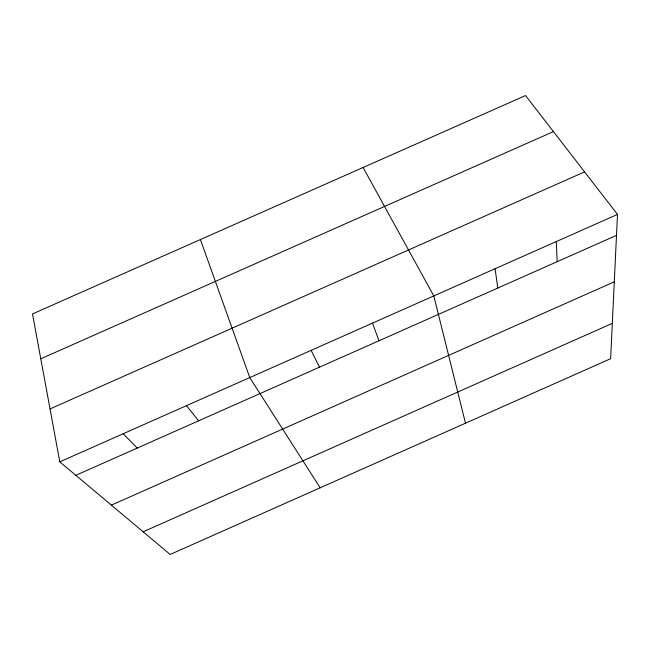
<?xml version="1.0" encoding="UTF-8"?>
<svg xmlns="http://www.w3.org/2000/svg" width="650" height="650" viewBox="0 0 650 650"><rect width="100%" height="100%" fill="white"/><g stroke="black" fill="none" stroke-linecap="round" stroke-linejoin="round"><path stroke-width="0.97" d="M617.5 214.411L610.642 358.702L170.17 554.458L59.8 461.874L32.5 313.926L525.541 95.542L617.5 214.411L59.8 461.874M111.378 505.139L614.299 281.816M143.154 531.798L612.316 323.367M40.779 358.792L553.434 131.601M50.034 408.923L584.594 171.876M75.831 475.321L616.501 235.357M123.167 433.761L137.256 448.061M186.485 405.665L198.64 420.818M320.149 487.801L249.771 377.585L200.403 239.557M363.106 167.489L433.802 295.921L465.497 423.207M311.147 350.35L319.491 367.177M372.491 323.123L378.966 340.779M495.073 268.734L497.802 288.039M556.303 241.564L557.172 261.69"/></g></svg>
